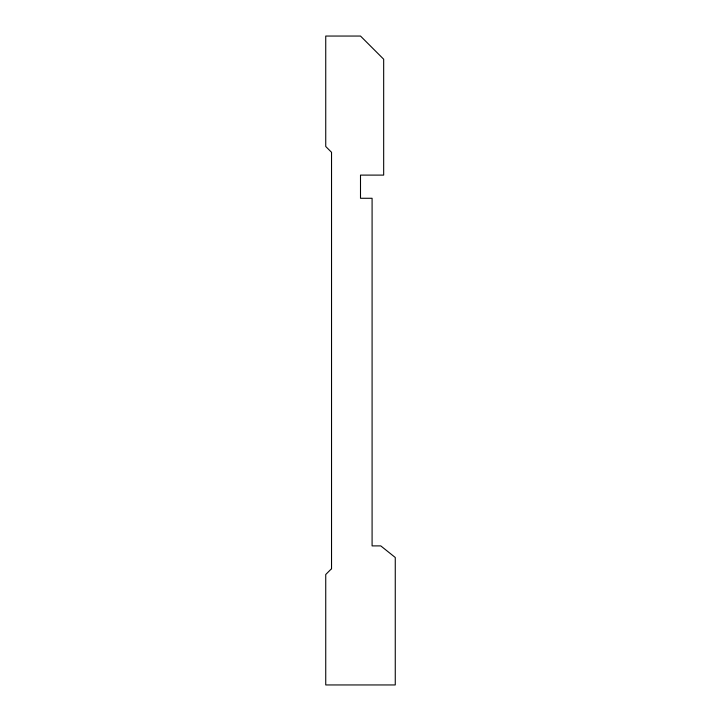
<?xml version="1.0" encoding="UTF-8"?>
<svg xmlns="http://www.w3.org/2000/svg" width="721" height="721" viewBox="0 0 721 721"><rect width="100%" height="100%" fill="white"/><g stroke="black" fill="none" stroke-linecap="round" stroke-linejoin="round"><path stroke-width="1.08" d="M331.534 568.707L325.739 574.502L325.739 684.95L395.261 684.95L395.261 557.486L380.778 545.896L372.09 545.896L372.09 198.275L360.5 198.275L360.5 175.104L383.671 175.104L383.671 59.221L360.5 36.05L325.739 36.05L325.739 146.498L331.534 152.293L331.534 568.707"/></g></svg>
